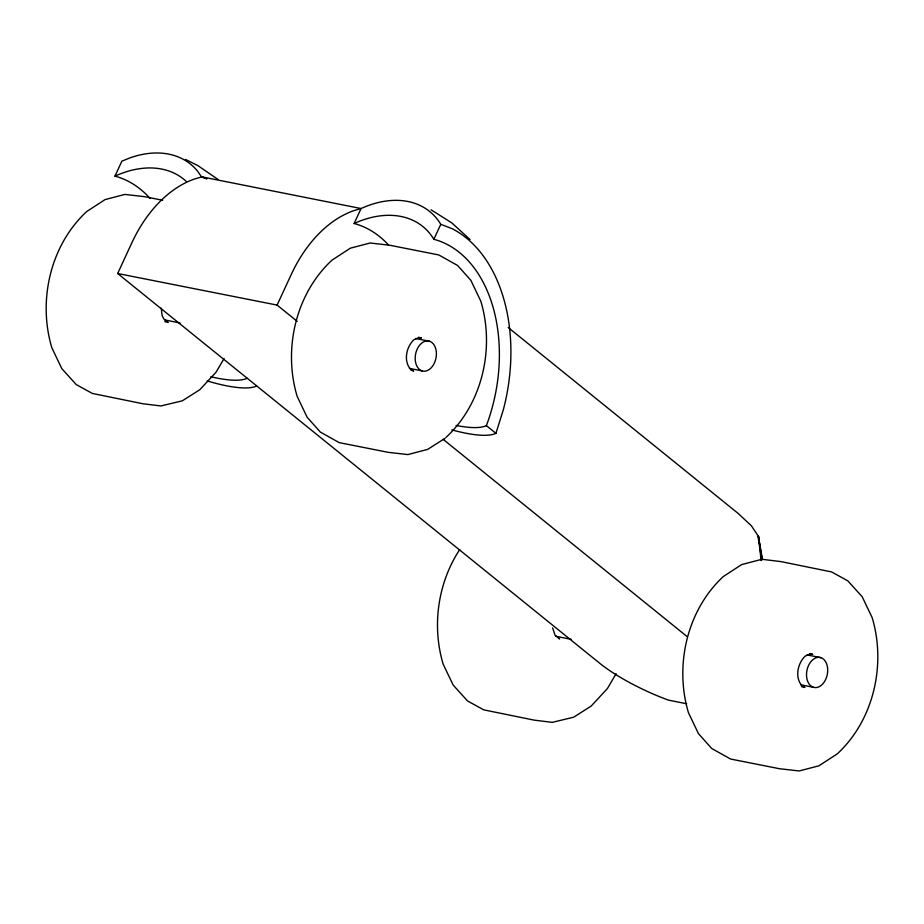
<?xml version="1.0" encoding="UTF-8"?>
<svg xmlns="http://www.w3.org/2000/svg" width="924" height="924" viewBox="0 0 924 924"><rect width="100%" height="100%" fill="white"/><g stroke="black" fill="none" stroke-linecap="round" stroke-linejoin="round"><path stroke-width="1.39" d="M451.824 429.868A98.337 24.29 24.8 0 0 495.922 433.333L503.291 409.909A156.087 105.821 -78.8 0 0 452.229 228.736L440.783 224.324A98.337 68.087 -51 0 0 361.053 208.535L201.467 176.773L206.641 178.736M150.173 198.533A139.466 94.56 -78.8 0 0 114.969 176.138L121.876 161.169L129.972 157.888A98.337 68.087 -51 0 1 197.655 171.287L201.605 176.958L194.779 178.921A126.403 85.701 -78.8 0 0 131.485 243.59L117.66 273.516L599.653 663.213A75.699 18.699 24.8 0 0 668.502 700.149L686.717 703.765M201.605 176.958L206.757 178.759M297.216 321.344L277.108 305.093L290.933 275.167A126.403 85.701 -78.8 0 1 354.227 210.499L361.053 208.535L354.135 223.504A139.466 94.56 -78.8 0 1 388.403 244.86M495.922 433.333L486.382 425.618A139.466 94.56 -78.8 0 0 433.864 239.293L440.783 224.324M224.058 358.547L216.043 372.222L199.815 389.709L182.317 400.82L160.926 405.959L142.966 403.765L92.388 393.451L76.207 384.557L61.816 368.641L51.836 347.759C37.745 300.681 50.242 245.357 86.671 211.573L105.047 199.596L124.844 194.421L144.398 196.65L162.624 200.254M459.736 549.549C437.78 582.859 431.727 625.964 443.162 664.148L453.13 685.031L467.532 700.946L483.714 709.851L534.291 720.154L552.252 722.36L573.642 717.209L591.141 706.098L607.368 688.611L616.1 673.7M446.003 437.422C482.432 403.638 494.929 348.313 480.838 301.236L470.87 280.353L457.611 265.477L438.773 254.943L389.709 245.23L370.143 243L350.358 248.175L331.97 260.164C295.553 293.947 283.044 349.26 297.147 396.338L307.114 417.221L320.374 432.097L339.212 442.631L388.276 452.344L407.842 454.573L427.627 449.399L445.114 438.288M761.468 559.401L741.683 564.564L723.296 576.553C686.867 610.337 674.37 665.661 688.461 712.727L698.44 733.61L711.699 748.486L730.538 759.02L779.602 768.745L799.156 770.962L818.953 765.8L837.329 753.811C873.758 720.027 886.255 664.702 872.164 617.636L862.184 596.754L847.793 580.838L831.612 571.933L781.034 561.619L763.074 559.424M117.66 273.516L277.108 305.093M418.584 337.364L421.413 337.93L418.422 337.56L419.057 337.572L413.848 339.72C405.752 347.528 403.326 362.416 411.33 369.981L410.88 369.565L413.594 371.067L412.993 370.824M415.592 338.496L429.579 341.268A15.304 10.383 -78.8 0 1 432.478 366.274A15.304 10.383 -78.8 0 1 415.315 360.683A15.304 10.383 -78.8 0 1 429.579 341.268M164.645 319.912L180.03 322.961M409.413 368.387L422.002 370.882M164.865 321.679L168.295 322.476L163.733 318.826L162.07 315.384L161.238 308.131M809.909 653.765L812.727 654.319L809.736 653.949L810.383 653.961L805.174 656.121C797.066 663.929 794.652 678.817 802.656 686.37L802.194 685.954L804.919 687.456L801.501 686.659M806.906 654.897L820.893 657.669A15.304 10.383 -78.8 0 1 823.792 682.663A15.304 10.383 -78.8 0 1 806.64 677.084A15.304 10.383 -78.8 0 1 820.893 657.669M555.971 636.301L571.355 639.35M800.738 684.776L813.328 687.271M559.008 638.634L559.621 638.877L555.047 635.215L552.633 627.95M185.458 159.402L198.059 165.719L218.041 179.464M431.046 209.806L451.79 222.869L470.039 239.547M508.235 327.535L738.057 513.351L751.397 525.802L758.396 536.324L762.381 559.02M443.093 439.293L687.387 636.809M762.011 559.008L758.396 536.324L758.489 540.263M761.734 560.394L758.396 536.324L761.145 560.602M247.205 378.251A98.337 24.29 24.8 0 1 210.822 376.749M256.745 385.966A98.337 24.29 24.8 0 1 207.276 380.954M114.969 176.138A98.337 68.087 -51 0 1 186.105 181.266M486.382 425.618A98.337 24.29 24.8 0 1 456.063 425.444M354.135 223.504A98.337 68.087 -51 0 1 433.864 239.293"/></g></svg>
